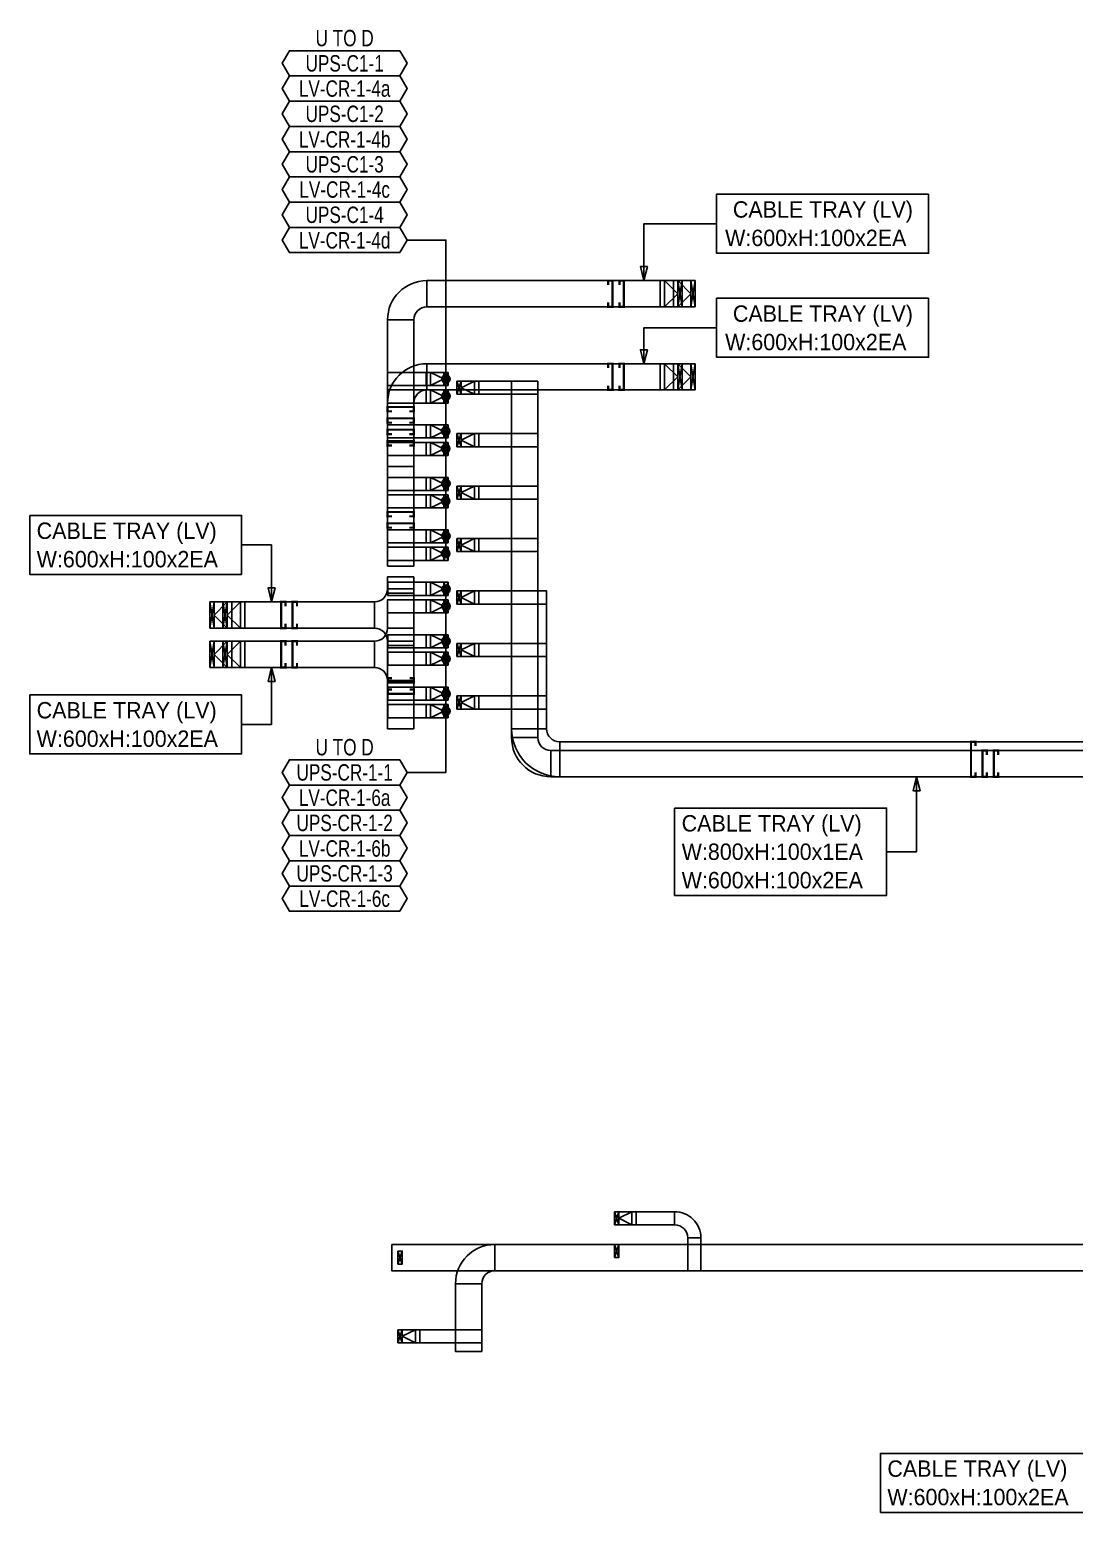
# Model space of a CAD drawing. Header units: millimetres. Extents: x 28900 to 374393, y -351975 to 838289.
# Drawn here: x 101734 to 125622, y -244223 to -210303 of the extents above; entities that cross this region are included whole.
import ezdxf
from ezdxf.enums import TextEntityAlignment as Align

# ---------------------------------------------------------------- set-up
doc = ezdxf.new("R2010")
doc.units = ezdxf.units.MM
doc.header["$LTSCALE"] = 150
for name, color, linetype in [('-----26 Electrical Cable Tray_HV_N', 30, 'Continuous'), ('-----26 Electrical Cable Tray_LV_UPS1', 6, 'Continuous'), ('-----26 Electrical Cable Tray_LV_UPS2', 2, 'Continuous'), ('-----26 Electrical Cable Tray_LV_UPSBAT', 11, 'Continuous'), ('-----99 Cable Schedule', 2, 'Continuous')]:
    doc.layers.add(name, color=color, linetype=linetype)
doc.styles.add('ELEC', font='Dotum.ttf')

# ---------------------------------------------------------------- blocks, each defined once
blk = doc.blocks.new('A$550585017316')
at = {"color": 0}
for p, q in [((400, 300), (0, 300)), ((0, 300), (0, 0)), ((0, 0), (400, 0)), ((500, 300), (400, 300)), ((400, 0), (500, 0)), ((500, 0), (500, 300))]:
    blk.add_line(p, q, dxfattribs=at)
at = {"color": 8}
for p, q in [((100, 0), (0, 300)), ((0, 0), (100, 300)), ((100, 150), (400, 300)), ((100, 300), (100, 0)), ((100, 150), (400, 0)), ((400, 0), (400, 300))]:
    blk.add_line(p, q, dxfattribs=at)
blk = doc.blocks.new('A$495596483691')
at = {"color": 0}
for p, q in [((100, 600), (0, 600)), ((0, 600), (0, 0)), ((500, 600), (100, 600)), ((500, 0), (500, 600)), ((0, 0), (100, 0)), ((100, 0), (500, 0))]:
    blk.add_line(p, q, dxfattribs=at)
at = {"color": 8}
for p, q in [((400, 300), (100, 600)), ((100, 600), (100, 0)), ((400, 0), (400, 600)), ((400, 600), (500, 0)), ((500, 600), (400, 0)), ((400, 300), (100, 0))]:
    blk.add_line(p, q, dxfattribs=at)
blk = doc.blocks.new('A$C9a0ab699')
h = blk.add_hatch(color=0)
edge = h.paths.add_edge_path()
edge.add_arc((64.00719340983778, 64.00719340983778), 64.0071934098378, 720.0000000000341, 1080.000000000034, ccw=False)
at = {"color": 0}
blk.add_circle((64.00719340983778, 64.00719340983778), 64.0071934098378, dxfattribs=at)

msp = doc.modelspace()

# ---------------------------------------------------------------- linework, layer by layer
at = {"layer": '-----26 Electrical Cable Tray_HV_N', "color": 1}
for p, q in [((106580.4371541911, -222091.815455191), (107265.4181837659, -222091.815455191)), ((106580.4371541911, -226198.1519344213), (107265.4181837659, -226198.1519344213))]:
    msp.add_line(p, q, dxfattribs=at)
for points, elevation in [([(122289.0643189295, -214066.8160976355), (122289.0643189295, -215416.8160976355), (117443.0449167902, -215416.8160976355), (117443.0449167902, -214066.8160976355)], -3.617728670575614e-10), ([(101734.4177520518, -221416.815455191), (101734.4177520518, -222766.815455191), (106580.4371541911, -222766.815455191), (106580.4371541911, -221416.815455191)], -1.60686348963098e-09), ([(101734.4177520518, -225523.1519344213), (101734.4177520518, -226873.1519344213), (106580.4371541911, -226873.1519344213), (106580.4371541911, -225523.1519344213)], -7.276286598311279e-10), ([(121186.8772934212, -244223.1525768377), (121186.8772934212, -242873.1525768377), (126032.8966955605, -242873.1525768377), (126032.8966955605, -244223.1525768377)], -8.812762926578704e-10)]:
    msp.add_lwpolyline(points, close=True, dxfattribs=dict(at, elevation=elevation))
for points, elevation in [([(115780.0903608551, -216044.9843372504), (115700.0903608551, -215724.9843372504), (115860.0903608551, -215724.9843372504), (115780.0903608551, -216044.9843372504), (115780.0905868929, -214741.8160976355), (117443.0449167902, -214741.8160976355)], 3.617728670575614e-10), ([(107265.4185426827, -223394.9836948062), (107345.4185426827, -223074.9836948062), (107185.4185426827, -223074.9836948062), (107265.4185426827, -223394.9836948062), (107265.4181837659, -222091.815455191)], -1.60686348963098e-09), ([(107265.4185426827, -224894.9836948062), (107345.4185426827, -225214.9836948062), (107185.4185426827, -225214.9836948062), (107265.4185426827, -224894.9836948062), (107265.4181837659, -226198.1519344213)], -7.276286598311279e-10)]:
    msp.add_lwpolyline(points, dxfattribs=dict(at, elevation=elevation))
for points in [[(122289.0643189295, -216449.2776250117), (122289.0643189295, -217799.2776250117), (117443.0449167902, -217799.2776250117), (117443.0449167902, -216449.2776250117)], [(116483.1622158893, -228109.9900298434), (116483.1622158893, -230109.9900298434), (121329.1816180287, -230109.9900298434), (121329.1816180287, -228109.9900298434)]]:
    msp.add_lwpolyline(points, close=True, dxfattribs=at)
for points in [[(115780.0903608549, -217944.9843372504), (115700.0903608549, -217624.9843372504), (115860.0903608549, -217624.9843372504), (115780.0903608549, -217944.9843372504), (115780.0905868929, -217124.2776250117), (117443.0449167902, -217124.2776250117)], [(122014.1630065203, -227394.9836947933), (122094.1630065203, -227714.9836947933), (121934.1630065203, -227714.9836947933), (122014.1630065203, -227394.9836947933), (122014.1625341756, -229109.9900298434), (121329.1816180287, -229109.9900298434)]]:
    msp.add_lwpolyline(points, dxfattribs=at)
at = {"layer": '-----26 Electrical Cable Tray_LV_UPS1'}
msp.add_lwpolyline([(110817.9918469156, -218544.9843372504), (110817.9918469156, -218544.9843372504, 0.414213562373095), (110517.9918469156, -218844.9843372504), (110517.9918469156, -218844.9843372504), (109917.9918469156, -218844.9843372505, -0.414213562373095), (110817.9918469156, -217944.9843372504)], format="xyb", close=True, dxfattribs=at)
msp.add_lwpolyline([(110817.9918469156, -218544.9843372504), (110817.9918469156, -218544.9843372504, 0.414213562373095), (110517.9918469156, -218844.9843372504), (110517.9918469156, -218844.9843372504), (109917.9918469156, -218844.9843372505, -0.414213562373095), (110817.9918469156, -217944.9843372504)], format="xyb", close=True, dxfattribs=at)
for points, elevation in [([(116453.5713122956, -217944.9843372504), (110817.9918469156, -217944.9843372504), (110817.9918469156, -218544.9843372504), (116453.5713122956, -218544.9843372504)], -3.617728670575614e-10), ([(116153.5713122956, -217944.9843372504), (110817.9918469156, -217944.9843372504), (110817.9918469156, -218544.9843372504), (116153.5713122956, -218544.9843372504)], -3.617728670575614e-10), ([(106353.5706703642, -223394.9836948062), (109617.9918469153, -223394.9836948062), (109617.9918469153, -223994.9836948062), (106353.5706703642, -223994.9836948062)], -7.276286598311279e-10), ([(106653.5706703642, -223394.9836948062), (109617.9918469153, -223394.9836948062), (109617.9918469153, -223994.9836948062), (106653.5706703642, -223994.9836948062)], -7.276286598311279e-10), ([(115103.571312293, -238394.9843372785), (115103.571312293, -238094.9843372785), (115203.571312293, -238094.9843372785), (115203.571312293, -238394.9843372785)], -3.617728670575486e-10)]:
    msp.add_lwpolyline(points, close=True, dxfattribs=dict(at, elevation=elevation))
at = {"layer": '-----26 Electrical Cable Tray_LV_UPS1', "ltscale": 7.5, "const_width": 50}
for points, elevation in [([(114961.1236006136, -218444.9843372504), (114961.1236006136, -218544.9843372504), (115061.1236006136, -218544.9843372504), (115061.1236006136, -217944.9843372504), (114961.1236006136, -217944.9843372504), (114961.1236006136, -218044.9843372504)], -3.617728670575614e-10), ([(115220.9450661832, -218444.9843372504), (115220.9450661832, -218544.9843372504), (115320.9450661832, -218544.9843372504), (115320.9450661832, -217944.9843372504), (115220.9450661832, -217944.9843372504), (115220.9450661832, -218044.9843372504)], 4.160366800136529e-09), ([(110017.9918469156, -219555.6412030046), (109917.9918469156, -219555.6412030046), (109917.9918469156, -219455.6412030046), (110517.9918469156, -219455.6412030046), (110517.9918469156, -219555.6412030046), (110417.9918469156, -219555.6412030046)], -9.044279334388182e-09), ([(110017.9918469156, -219815.4626685742), (109917.9918469156, -219815.4626685742), (109917.9918469156, -219715.4626685742), (110517.9918469156, -219715.4626685742), (110517.9918469156, -219815.4626685742), (110417.9918469156, -219815.4626685742)], -1.356641900158227e-08), ([(110017.9918469156, -221697.6800897529), (109917.9918469156, -221697.6800897529), (109917.9918469156, -221597.6800897529), (110517.9918469156, -221597.6800897529), (110517.9918469156, -221697.6800897529), (110417.9918469156, -221697.6800897529)], -9.044279334388182e-09), ([(107586.1969164766, -223894.9836948062), (107586.1969164766, -223994.9836948062), (107486.1969164766, -223994.9836948062), (107486.1969164766, -223394.9836948061), (107586.1969164766, -223394.9836948061), (107586.1969164766, -223494.9836948061)], 3.794511007362964e-09), ([(107846.0183820461, -223894.9836948062), (107846.0183820461, -223994.9836948062), (107746.0183820461, -223994.9836948062), (107746.0183820461, -223394.9836948062), (107846.0183820461, -223394.9836948062), (107846.0183820461, -223494.9836948062)], -7.276286598311279e-10), ([(110423.2576575421, -225138.5246789043), (110523.2576575421, -225138.5246789043), (110523.2576575421, -225238.5246789043), (109923.2576575421, -225238.5246789043), (109923.2576575421, -225138.5246789043), (110023.2576575421, -225138.5246789043)], 8.046171408244258e-10)]:
    msp.add_lwpolyline(points, dxfattribs=dict(at, elevation=elevation))
at = {"layer": '-----26 Electrical Cable Tray_LV_UPS1'}
for points in [[(110802.5706703646, -218144.9843372505), (109917.9918469156, -218144.9843372504), (109917.9918469156, -218444.9843372504), (110802.5706703646, -218444.9843372505)], [(109917.9918469156, -218844.9843372504), (109917.9918469156, -220294.9843372507), (110517.9918469156, -220294.9843372507), (110517.9918469156, -218844.9843372504)], [(109917.9918469156, -218844.9843372504), (109917.9918469156, -222573.649120409), (110517.9918469156, -222573.649120409), (110517.9918469156, -218844.9843372504)], [(110802.5706703646, -219344.9843372505), (109917.9918469156, -219344.9843372504), (109917.9918469156, -219644.9843372504), (110802.5706703646, -219644.9843372505)], [(110802.5706703646, -220544.9843372505), (109917.9918469156, -220544.9843372504), (109917.9918469156, -220844.9843372504), (110802.5706703646, -220844.9843372505)], [(110802.5706703646, -221744.9843372505), (109917.9918469156, -221744.9843372504), (109917.9918469156, -222044.9843372504), (110802.5706703646, -222044.9843372505)], [(110517.9918469156, -222820.4287492128), (110517.9918469156, -223194.9843372636), (109917.9918469156, -223194.9843372636), (109917.9918469156, -222820.4287492128)], [(110517.9918469156, -222820.4287492128), (110517.9918469153, -223094.9836948062), (109917.9918469153, -223094.9836948062), (109917.9918469156, -222820.4287492128)], [(110802.5706703647, -222944.9843372505), (109923.2576575421, -222944.9843372505), (109923.2576575421, -223244.9843372505), (110802.5706703647, -223244.9843372505)], [(110802.5706703647, -224144.9843372505), (109923.2576575421, -224144.9843372505), (109923.2576575421, -224444.9843372505), (110802.5706703647, -224444.9843372505)], [(110517.9918469153, -224294.9836948062), (110517.9918469156, -225644.9843372505), (109917.9918469156, -225644.9843372505), (109917.9918469153, -224294.9836948062)], [(110517.9918469156, -224394.9843372636), (110517.9918469156, -225644.9843372505), (109917.9918469156, -225644.9843372505), (109917.9918469156, -224394.9843372636)], [(110802.5706703647, -225344.9843372505), (109923.2576575421, -225344.9843372505), (109923.2576575421, -225644.9843372505), (110802.5706703647, -225644.9843372505)], [(110013.3687576799, -238094.9843371956), (128717.9924888464, -238094.983694793), (128717.9924888464, -238694.983694793), (110013.3687576799, -238694.9843371956)], [(110153.5713122951, -238544.9843371956), (110153.5713122951, -238244.9843371956), (110253.5713122951, -238244.9843371956), (110253.5713122951, -238544.9843371956)]]:
    msp.add_lwpolyline(points, close=True, dxfattribs=at)
at = {"layer": '-----26 Electrical Cable Tray_LV_UPS1', "elevation": -3.638143299155639e-10}
msp.add_lwpolyline([(109917.9918469153, -223094.9836948062), (110517.9918469153, -223094.9836948062), (110517.9918469153, -223094.9836948062), (110517.9918469153, -224294.9836948062), (109917.9918469153, -224294.9836948062, 0.414213562373095), (109617.9918469153, -223994.9836948062), (109617.9918469153, -223394.9836948062), (109617.9918469153, -223394.9836948062, 0.414213562373095)], format="xyb", close=True, dxfattribs=at)
msp.add_lwpolyline([(109917.9918469153, -223094.9836948062), (110517.9918469153, -223094.9836948062), (110517.9918469153, -223094.9836948062), (110517.9918469153, -224294.9836948062), (109917.9918469153, -224294.9836948062, 0.414213562373095), (109617.9918469153, -223994.9836948062), (109617.9918469153, -223394.9836948062), (109617.9918469153, -223394.9836948062, 0.414213562373095)], format="xyb", close=True, dxfattribs=at)
at = {"layer": '-----26 Electrical Cable Tray_LV_UPS1', "elevation": -3.617728670575486e-10}
for points in [[(115103.571312293, -238394.9843372785), (115203.571312293, -238094.9843372785)], [(115103.571312293, -238094.9843372785), (115203.571312293, -238394.9843372785)]]:
    msp.add_lwpolyline(points, dxfattribs=at)
at = {"layer": '-----26 Electrical Cable Tray_LV_UPS1'}
for points in [[(110153.5713122951, -238544.9843371956), (110253.5713122951, -238244.9843371956)], [(110153.5713122951, -238244.9843371956), (110253.5713122951, -238544.9843371956)]]:
    msp.add_lwpolyline(points, dxfattribs=at)
at = {"layer": '-----26 Electrical Cable Tray_LV_UPS2'}
for points in [[(110817.9918469156, -216644.9843372504), (110817.9918469156, -216644.9843372504, 0.414213562373095), (110517.9918469156, -216944.9843372504), (110517.9918469156, -216944.9843372504), (109917.9918469156, -216944.9843372505, -0.414213562373095), (110817.9918469156, -216044.9843372504)], [(110817.9918469156, -216644.9843372504), (110817.9918469156, -216644.9843372504, 0.414213562373095), (110517.9918469156, -216944.9843372504), (110517.9918469156, -216944.9843372504), (109917.9918469156, -216944.9843372505, -0.414213562373095), (110817.9918469156, -216044.9843372504)], [(112371.5408466421, -238694.9843371956), (112371.5408466421, -238694.9843371956, 0.414213562373095), (112071.5408466421, -238994.9843371956), (112071.5408466421, -238994.9843371956), (111471.5408466421, -238994.9843371956, -0.414213562373095), (112371.5408466421, -238094.9843371956)]]:
    msp.add_lwpolyline(points, format="xyb", close=True, dxfattribs=at)
for points, elevation in [([(116453.5713122957, -216044.9843372504), (110817.9918469156, -216044.9843372504), (110817.9918469156, -216644.9843372504), (116453.5713122957, -216644.9843372504)], -3.617728670575614e-10), ([(116153.5713122957, -216044.9843372504), (110817.9918469156, -216044.9843372504), (110817.9918469156, -216644.9843372504), (116153.5713122957, -216644.9843372504)], -3.617728670575614e-10), ([(106353.5706703642, -224294.9836948062), (109617.9918469153, -224294.9836948062), (109617.9918469153, -224894.9836948062), (106353.5706703642, -224894.9836948062)], -7.276286598311279e-10), ([(106653.5706703642, -224294.9836948062), (109617.9918469153, -224294.9836948062), (109617.9918469153, -224894.9836948062), (106653.5706703642, -224894.9836948062)], -7.276286598311279e-10), ([(115603.5713122945, -237344.9836947937), (116482.8843251171, -237344.9836947937), (116482.8843251171, -237644.9836947937), (115603.5713122945, -237644.9836947937)], -3.617728670576e-10), ([(116782.8843275434, -238694.9840995477), (116782.8843251171, -237944.9836947937), (117082.8843251171, -237944.9836947937), (117082.8843275434, -238694.9840995477)], -3.617728670576e-10)]:
    msp.add_lwpolyline(points, close=True, dxfattribs=dict(at, elevation=elevation))
at = {"layer": '-----26 Electrical Cable Tray_LV_UPS2', "ltscale": 7.5, "const_width": 50}
for points, elevation in [([(114961.1236006137, -216544.9843372504), (114961.1236006137, -216644.9843372504), (115061.1236006137, -216644.9843372504), (115061.1236006137, -216044.9843372504), (114961.1236006137, -216044.9843372504), (114961.1236006137, -216144.9843372504)], -3.617728670575614e-10), ([(115220.9450661833, -216544.9843372504), (115220.9450661833, -216644.9843372504), (115320.9450661833, -216644.9843372504), (115320.9450661833, -216044.9843372504), (115220.9450661833, -216044.9843372504), (115220.9450661833, -216144.9843372504)], 4.160366800136529e-09), ([(110017.9918469156, -219295.8197374351), (109917.9918469156, -219295.8197374351), (109917.9918469156, -219195.8197374351), (110517.9918469156, -219195.8197374351), (110517.9918469156, -219295.8197374351), (110417.9918469156, -219295.8197374351)], -4.522139667194091e-09), ([(110017.9918469156, -221437.8586241833), (109917.9918469156, -221437.8586241833), (109917.9918469156, -221337.8586241833), (110517.9918469156, -221337.8586241833), (110517.9918469156, -221437.8586241833), (110417.9918469156, -221437.8586241833)], -4.522139667194091e-09), ([(107586.1969164766, -224794.9836948062), (107586.1969164766, -224894.9836948062), (107486.1969164766, -224894.9836948062), (107486.1969164766, -224294.9836948061), (107586.1969164766, -224294.9836948061), (107586.1969164766, -224394.9836948061)], 3.794511007362964e-09), ([(107846.0183820461, -224794.9836948062), (107846.0183820461, -224894.9836948062), (107746.0183820461, -224894.9836948062), (107746.0183820461, -224294.9836948062), (107846.0183820461, -224294.9836948062), (107846.0183820461, -224394.9836948062)], -7.276286598311279e-10), ([(110423.2576575421, -225398.3461444739), (110523.2576575421, -225398.3461444739), (110523.2576575421, -225498.3461444739), (109923.257657542, -225498.3461444739), (109923.257657542, -225398.3461444739), (110023.257657542, -225398.3461444739)], 5.326756808018517e-09)]:
    msp.add_lwpolyline(points, dxfattribs=dict(at, elevation=elevation))
at = {"layer": '-----26 Electrical Cable Tray_LV_UPS2'}
for points in [[(109917.9918469156, -216944.9843372504), (109917.9918469157, -220294.9843372507), (110517.9918469157, -220294.9843372507), (110517.9918469156, -216944.9843372504)], [(109917.9918469156, -216944.9843372504), (109917.9918469156, -222573.649120409), (110517.9918469156, -222573.649120409), (110517.9918469156, -216944.9843372504)], [(110802.5706703646, -218544.9843372505), (109917.9918469156, -218544.9843372504), (109917.9918469156, -218844.9843372504), (110802.5706703646, -218844.9843372505)], [(110802.5706703646, -219744.9843372505), (109917.9918469156, -219744.9843372504), (109917.9918469156, -220044.9843372504), (110802.5706703646, -220044.9843372505)], [(110802.5706703646, -220944.9843372505), (109917.9918469156, -220944.9843372504), (109917.9918469156, -221244.9843372504), (110802.5706703646, -221244.9843372505)], [(110802.5706703646, -222144.9843372505), (109917.9918469156, -222144.9843372504), (109917.9918469156, -222444.9843372504), (110802.5706703646, -222444.9843372505)], [(110802.5706703647, -223344.9843372505), (109917.9918469155, -223344.9843372505), (109917.9918469155, -223644.9843372505), (110802.5706703647, -223644.9843372505)], [(110517.9918469156, -223344.9843372505), (110517.9918469153, -223994.9836948062), (109917.9918469153, -223994.9836948062), (109917.9918469156, -223344.9843372505)], [(110802.5706703647, -224544.9843372505), (109923.2576575421, -224544.9843372505), (109923.2576575421, -224844.9843372505), (110802.5706703647, -224844.9843372505)], [(110517.9918469153, -225194.9836948062), (110517.9918469156, -226294.9843372505), (109917.9918469156, -226294.9843372505), (109917.9918469153, -225194.9836948062)], [(110802.5706703647, -225744.9843372505), (109923.2576575421, -225744.9843372505), (109923.2576575421, -226044.9843372505), (110802.5706703647, -226044.9843372505)], [(112371.5408466421, -238094.9843371956), (128717.9924888464, -238094.983694793), (128717.9924888464, -238694.983694793), (112371.5408466421, -238694.9843371956)], [(112071.5408466421, -238994.9843371956), (112071.5408466421, -240540.0898358828), (111471.5408466421, -240540.0898358828), (111471.5408466421, -238994.9843371956)], [(110653.5713122952, -240044.9843372505), (112072.028616026, -240044.9843372504), (112072.028616026, -240344.9843372504), (110653.5713122952, -240344.9843372505)]]:
    msp.add_lwpolyline(points, close=True, dxfattribs=at)
at = {"layer": '-----26 Electrical Cable Tray_LV_UPS2', "ltscale": 7.5, "const_width": 50}
msp.add_lwpolyline([(110017.9918469156, -219035.9982718655), (109917.9918469156, -219035.9982718655), (109917.9918469156, -218935.9982718655), (110517.9918469156, -218935.9982718655), (110517.9918469156, -219035.9982718655), (110417.9918469156, -219035.9982718655)], dxfattribs=at)
at = {"layer": '-----26 Electrical Cable Tray_LV_UPS2'}
for points, elevation in [([(109917.9918469153, -223994.9836948062), (110517.9918469153, -223994.9836948062), (110517.9918469153, -223994.9836948062), (110517.9918469153, -225194.9836948062), (109917.9918469153, -225194.9836948062, 0.414213562373095), (109617.9918469153, -224894.9836948062), (109617.9918469153, -224294.9836948062), (109617.9918469153, -224294.9836948062, 0.414213562373095)], -3.638143299155639e-10), ([(116482.8843251171, -237644.9836947937), (116482.8843251171, -237644.9836947937, -0.414213562373095), (116782.8843251171, -237944.9836947937), (116782.8843251171, -237944.9836947937), (117082.8843251171, -237944.9836947937, 0.4142135623731519), (116482.8843251171, -237344.9836947937)], -3.617728670576e-10)]:
    msp.add_lwpolyline(points, format="xyb", close=True, dxfattribs=dict(at, elevation=elevation))
at = {"layer": '-----26 Electrical Cable Tray_LV_UPSBAT'}
for points in [[(112004.5706703646, -218344.9843372505), (113353.5713122966, -218344.9843372505), (113353.5713122966, -218644.9843372505), (112004.5706703646, -218644.9843372505)], [(112753.5713122966, -218344.9843372505), (112753.5713122966, -226494.9836947932), (113353.5713122966, -226494.9836947932), (113353.5713122966, -218344.9843372505)], [(112004.5706703646, -219544.9843372505), (113353.5713122966, -219544.9843372505), (113353.5713122966, -219844.9843372505), (112004.5706703646, -219844.9843372505)], [(112004.5706703646, -220744.9843372505), (113353.5713122966, -220744.9843372505), (113353.5713122966, -221044.9843372505), (112004.5706703646, -221044.9843372505)], [(112753.5713122966, -220744.9843372505), (112753.5713122966, -226494.9836947932), (113353.5713122966, -226494.9836947932), (113353.5713122966, -220744.9843372505)], [(112004.5706703646, -221944.9843372505), (113353.5713122966, -221944.9843372505), (113353.5713122966, -222244.9843372505), (112004.5706703646, -222244.9843372505)], [(112004.5706703647, -223144.9843372505), (113553.5713122965, -223144.9843372505), (113553.5713122965, -223444.9843372505), (112004.5706703647, -223444.9843372505)], [(113553.5713122967, -223144.9843372505), (113553.5713122965, -226294.9836947932), (112753.5713122965, -226294.9836947932), (112753.5713122967, -223144.9843372505)], [(112004.5706703647, -224344.9843372505), (113553.5713122965, -224344.9843372505), (113553.5713122965, -224644.9843372505), (112004.5706703647, -224644.9843372505)], [(112004.5706703647, -225544.9843372505), (113553.5713122965, -225544.9843372505), (113553.5713122965, -225844.9843372505), (112004.5706703647, -225844.9843372505)], [(132046.3777599409, -226794.9836947932), (113653.5713122966, -226794.9836947932), (113653.5713122966, -227394.9836947932), (132046.3777599409, -227394.9836947932)], [(132046.3777599409, -226794.9836947932), (113653.5713122966, -226794.9836947932), (113653.5713122966, -227394.9836947932), (132046.3777599409, -227394.9836947932)], [(130431.9623282752, -227394.9836947933), (113853.5713122965, -227394.9836947932), (113853.5713122965, -226594.9836947932), (130431.9623282752, -226594.9836947933)]]:
    msp.add_lwpolyline(points, close=True, dxfattribs=at)
for points in [[(112753.5713122965, -226294.9836947932), (113553.5713122965, -226294.9836947932, 0.4142135623730951), (113853.5713122965, -226594.9836947932), (113853.5713122965, -227394.9836947932, -0.4142135623730951)], [(113653.5713122966, -226794.9836947932), (113653.5713122966, -226794.9836947932, -0.414213562373095), (113353.5713122966, -226494.9836947932), (113353.5713122966, -226494.9836947932), (112753.5713122966, -226494.9836947932, 0.414213562373095), (113653.5713122966, -227394.9836947932)], [(113653.5713122966, -226794.9836947932), (113653.5713122966, -226794.9836947932, -0.414213562373095), (113353.5713122966, -226494.9836947932), (113353.5713122966, -226494.9836947932), (112753.5713122966, -226494.9836947932, 0.414213562373095), (113653.5713122966, -227394.9836947932)]]:
    msp.add_lwpolyline(points, format="xyb", close=True, dxfattribs=at)
at = {"layer": '-----26 Electrical Cable Tray_LV_UPSBAT', "ltscale": 7.5, "const_width": 50}
for points in [[(123360.3074710831, -227294.9836947934), (123360.3074710831, -227394.9836947934), (123260.3074710831, -227394.9836947934), (123260.3074710831, -226594.9836947933), (123360.3074710831, -226594.9836947933), (123360.3074710831, -226694.9836947933)], [(123620.1289366526, -227294.9836947933), (123620.1289366526, -227394.9836947933), (123520.1289366526, -227394.9836947933), (123520.1289366526, -226794.9836947933), (123620.1289366526, -226794.9836947933), (123620.1289366526, -226894.9836947933)], [(123879.9504022222, -227294.9836947933), (123879.9504022222, -227394.9836947933), (123779.9504022222, -227394.9836947933), (123779.9504022222, -226794.9836947933), (123879.9504022222, -226794.9836947933), (123879.9504022222, -226894.9836947933)]]:
    msp.add_lwpolyline(points, dxfattribs=at)
at = {"layer": '-----99 Cable Schedule', "color": 1}
for points in [[(110198.0616999263, -210784.9669575308), (110364.7715901383, -211073.7169575325), (110198.0616999237, -211362.466957536), (107675.4924671485, -211362.466957536), (107508.7825769251, -211073.7169575325), (107675.492467151, -210784.9669575308)], [(110198.0616999238, -211362.466957536), (110364.7715901357, -211651.2169575378), (110198.0616999212, -211939.9669575413), (107675.4924671459, -211939.9669575413), (107508.7825769225, -211651.2169575378), (107675.4924671484, -211362.466957536)], [(110198.0616999212, -211939.9669575413), (110364.7715901332, -212228.716957543), (110198.0616999186, -212517.4669575465), (107675.4924671434, -212517.4669575465), (107508.78257692, -212228.716957543), (107675.4924671459, -211939.9669575413)], [(110198.0616999187, -212517.4669575465), (110364.7715901306, -212806.2169575483), (110198.061699916, -213094.9669575517), (107675.4924671408, -213094.9669575517), (107508.7825769174, -212806.2169575483), (107675.4924671433, -212517.4669575465)], [(110198.0616999161, -213094.9669575517), (110364.771590128, -213383.7169575535), (110198.0616999135, -213672.466957557), (107675.4924671382, -213672.466957557), (107508.7825769148, -213383.7169575535), (107675.4924671407, -213094.9669575517)], [(110198.0616999135, -213672.466957557), (110364.7715901255, -213961.2169575587), (110198.0616999109, -214249.9669575622), (107675.4924671357, -214249.9669575622), (107508.7825769123, -213961.2169575587), (107675.4924671382, -213672.466957557)], [(110198.061699911, -214249.9669575622), (110364.7715901229, -214538.716957564), (110198.0616999084, -214827.4669575675), (107675.4924671331, -214827.4669575675), (107508.7825769097, -214538.716957564), (107675.4924671356, -214249.9669575622)], [(110198.0616999084, -214827.4669575675), (110364.7715901203, -215116.2169575692), (110198.0616999058, -215404.9669575727), (107675.4924671305, -215404.9669575727), (107508.7825769071, -215116.2169575692), (107675.4924671331, -214827.4669575675)], [(110198.0616999084, -227006.9761400352), (110364.7715901204, -227295.726140037), (110198.0616999058, -227584.4761400405), (107675.4924671306, -227584.4761400405), (107508.7825769072, -227295.726140037), (107675.4924671331, -227006.9761400352)], [(110198.0616999059, -227584.4761400405), (110364.7715901178, -227873.2261400422), (110198.0616999033, -228161.9761400457), (107675.492467128, -228161.9761400457), (107508.7825769046, -227873.2261400422), (107675.4924671305, -227584.4761400405)], [(110198.0616999033, -228161.9761400457), (110364.7715901153, -228450.7261400475), (110198.0616999007, -228739.4761400509), (107675.4924671255, -228739.4761400509), (107508.7825769021, -228450.7261400475), (107675.492467128, -228161.9761400457)], [(110198.0616999008, -228739.4761400509), (110364.7715901127, -229028.2261400527), (110198.0616998981, -229316.9761400562), (107675.4924671229, -229316.9761400562), (107508.7825768995, -229028.2261400527), (107675.4924671254, -228739.4761400509)], [(110198.0616998982, -229316.9761400562), (110364.7715901101, -229605.7261400579), (110198.0616998956, -229894.4761400614), (107675.4924671203, -229894.4761400614), (107508.7825768969, -229605.7261400579), (107675.4924671228, -229316.9761400562)], [(110198.0616998956, -229894.4761400614), (110364.7715901076, -230183.2261400632), (110198.061699893, -230471.9761400667), (107675.4924671178, -230471.9761400667), (107508.7825768944, -230183.2261400632), (107675.4924671203, -229894.4761400614)]]:
    msp.add_lwpolyline(points, close=True, dxfattribs=at)
for points in [[(111252.5706703647, -222294.9843372505), (111252.5706703647, -215116.2169575692), (110364.7715901203, -215116.2169575692)], [(111252.5706703647, -223103.6009843783), (111252.5706703647, -227295.726140037), (110364.7715901204, -227295.726140037)]]:
    msp.add_lwpolyline(points, dxfattribs=at)

# ---------------------------------------------------------------- block references
at = {"layer": '-----26 Electrical Cable Tray_LV_UPS1', "xscale": -1, "rotation": 180}
for p in [(116153.5713122956, -217944.9843372504), (116453.5713122956, -217944.9843372504)]:
    msp.add_blockref('A$495596483691', p, dxfattribs=at)
at = {"layer": '-----26 Electrical Cable Tray_LV_UPS1', "xscale": -1}
for p in [(111302.5706703646, -218444.9843372505), (111302.5706703646, -219644.9843372505), (111302.5706703646, -220844.9843372505), (111302.5706703646, -222044.9843372505), (111302.5706703647, -223244.9843372505), (111302.5706703647, -224444.9843372505), (111302.5706703647, -225644.9843372505)]:
    msp.add_blockref('A$550585017316', p, dxfattribs=at)
at = {"layer": '-----26 Electrical Cable Tray_LV_UPS1', "rotation": 180}
for p in [(106353.5706703642, -223394.9836948062), (106653.5706703642, -223394.9836948062)]:
    msp.add_blockref('A$495596483691', p, dxfattribs=at)
at = {"layer": '-----26 Electrical Cable Tray_LV_UPS2', "xscale": -1, "rotation": 180}
for p in [(116153.5713122957, -216044.9843372504), (116453.5713122957, -216044.9843372504)]:
    msp.add_blockref('A$495596483691', p, dxfattribs=at)
at = {"layer": '-----26 Electrical Cable Tray_LV_UPS2', "xscale": -1}
for p in [(111302.5706703646, -218844.9843372505), (111302.5706703646, -220044.9843372505), (111302.5706703646, -221244.9843372505), (111302.5706703646, -222444.9843372505), (111302.5706703647, -223644.9843372505), (111302.5706703647, -224844.9843372505), (111302.5706703647, -226044.9843372505)]:
    msp.add_blockref('A$550585017316', p, dxfattribs=at)
at = {"layer": '-----26 Electrical Cable Tray_LV_UPS2', "rotation": 180}
for p in [(106353.5706703642, -224294.9836948062), (106653.5706703642, -224294.9836948062)]:
    msp.add_blockref('A$495596483691', p, dxfattribs=at)
at = {"layer": '-----26 Electrical Cable Tray_LV_UPS2'}
for p in [(115103.5713122945, -237644.9836947937), (110153.5713122952, -240344.9843372505)]:
    msp.add_blockref('A$550585017316', p, dxfattribs=at)
at = {"layer": '-----26 Electrical Cable Tray_LV_UPSBAT'}
for p in [(111504.5706703646, -218644.9843372505), (111504.5706703646, -219844.9843372505), (111504.5706703646, -221044.9843372505), (111504.5706703646, -222244.9843372505), (111504.5706703647, -223444.9843372505), (111504.5706703647, -224644.9843372505), (111504.5706703647, -225844.9843372505)]:
    msp.add_blockref('A$550585017316', p, dxfattribs=at)
at = {"layer": '-----99 Cable Schedule', "color": 1, "xscale": 1.5, "yscale": 1.5, "zscale": 1.5, "rotation": 180}
for p in [(111348.5814604794, -218198.9735471356), (111348.5814604794, -218590.3569000078), (111345.7092447701, -219390.3569000078), (111348.5814604794, -220590.3569000078), (111348.5814604794, -221790.3569000078), (111351.4536761887, -223007.5901942636), (111351.4536761887, -223398.9735471358), (111348.5814604794, -224198.9735471358), (111351.4536761887, -225398.9735471357)]:
    msp.add_blockref('A$C9a0ab699', p, dxfattribs=at)
at = {"layer": '-----99 Cable Schedule', "color": 1, "xscale": -1.5, "yscale": 1.5, "zscale": 1.5}
for p in [(111345.7092447702, -219982.3784802373), (111345.7092447702, -221182.3784802373), (111345.7092447702, -222382.3784802373), (111348.5814604795, -224790.9951273653), (111348.5814604795, -225990.9951273653)]:
    msp.add_blockref('A$C9a0ab699', p, dxfattribs=at)

# ---------------------------------------------------------------- texts
at = {"layer": '-----26 Electrical Cable Tray_LV_UPS1', "style": 'ELEC'}
for s, p in [('CABLE TRAY (LV)', (117814.7834505442, -216799.2776250117)), ('W:600xH:100x2EA', (117637.2054315483, -217449.2776250117)), ('CABLE TRAY (LV)', (101894.4177520518, -221766.815455191, -1.746728183425911e-09)), ('W:600xH:100x2EA', (101894.4177520518, -222416.815455191, -1.746728183425911e-09)), ('CABLE TRAY (LV)', (121346.8772934212, -243223.1525768377, -1.021140986452801e-09)), ('W:600xH:100x2EA', (121346.8772934212, -243873.1525768377, -1.021140986452801e-09))]:
    msp.add_text(s, height=375, dxfattribs=at).set_placement(p, align=Align.MIDDLE_LEFT)
at = {"layer": '-----26 Electrical Cable Tray_LV_UPS2', "style": 'ELEC'}
for s, p in [('CABLE TRAY (LV)', (117814.7834505442, -214416.8160976355)), ('W:600xH:100x2EA', (117637.2054315483, -215066.8160976355)), ('CABLE TRAY (LV)', (101894.4177520518, -225873.1519344213)), ('W:600xH:100x2EA', (101894.4177520518, -226523.1519344213))]:
    msp.add_text(s, height=375, dxfattribs=at).set_placement(p, align=Align.MIDDLE_LEFT)
at = {"layer": '-----26 Electrical Cable Tray_LV_UPSBAT', "style": 'ELEC'}
for s, p in [('CABLE TRAY (LV)', (116643.1622158893, -228459.9900298434)), ('W:800xH:100x1EA', (116643.1622158893, -229109.9900298434)), ('W:600xH:100x2EA', (116643.1622158893, -229759.9900298434))]:
    msp.add_text(s, height=375, dxfattribs=at).set_placement(p, align=Align.MIDDLE_LEFT)
at = {"layer": '-----99 Cable Schedule', "style": 'ELEC', "width": 0.8}
for s, p in [('U TO D', (108936.7770835374, -210496.2169575282)), ('UPS-C1-1', (108936.7770835374, -211073.7169575334)), ('LV-CR-1-4a', (108936.7770835348, -211651.2169575387)), ('UPS-C1-2', (108936.7770835323, -212228.7169575439)), ('LV-CR-1-4b', (108936.7770835297, -212806.2169575491)), ('UPS-C1-3', (108936.7770835271, -213383.7169575544)), ('LV-CR-1-4c', (108936.7770835246, -213961.2169575596)), ('UPS-C1-4', (108936.777083522, -214538.7169575648)), ('LV-CR-1-4d', (108936.7770835195, -215116.2169575701)), ('U TO D', (108936.7770835195, -226718.2261400326)), ('UPS-CR-1-1', (108936.7770835195, -227295.7261400378)), ('LV-CR-1-6a', (108936.7770835169, -227873.2261400431)), ('UPS-CR-1-2', (108936.7770835144, -228450.7261400483)), ('LV-CR-1-6b', (108936.7770835118, -229028.2261400536)), ('UPS-CR-1-3', (108936.7770835092, -229605.7261400588)), ('LV-CR-1-6c', (108936.7770835067, -230183.226140064))]:
    msp.add_text(s, height=375, dxfattribs=at).set_placement(p, align=Align.MIDDLE)

doc.saveas('drawing.dxf')
